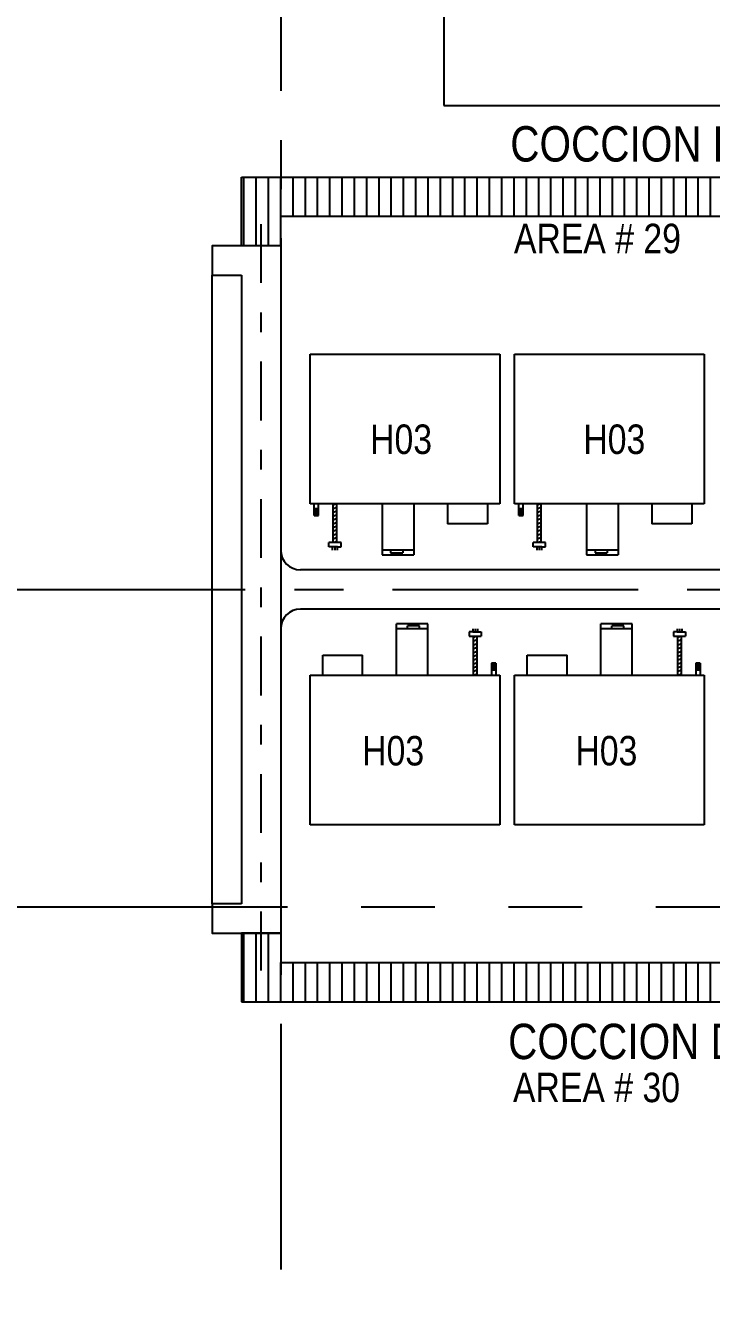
# Model space of a CAD drawing. Extents: x -28 to 149, y -33 to 76.
# Drawn here: x 22.7 to 26.19, y 21.54 to 28 of the extents above; entities that cross this region are included whole.
import ezdxf

# ---------------------------------------------------------------- set-up
doc = ezdxf.new("R2010")
doc.units = 0
for name, pattern in [('CENTER', [2, 1.25, -0.25, 0.25, -0.25]), ('DASHDOT', [1, 0.5, -0.25, 0, -0.25]), ('DASHDOT2', [12.7, 6.35, -3.175, 0, -3.175]), ('PHANTOM2', [1.25, 0.625, -0.125, 0.125, -0.125, 0.125, -0.125])]:
    doc.linetypes.add(name, pattern=pattern)
for name, color, linetype in [('arq-ejes', 1, 'DASHDOT2'), ('arq-ejes-principales', 1, 'CENTER'), ('arq-equipamiento', 1, 'Continuous'), ('arq-hatch', 252, 'Continuous'), ('arq-indicacion de corte', 5, 'PHANTOM2'), ('arq-mobiliario', 1, 'Continuous'), ('arq-pared mamposteria', 4, 'Continuous'), ('arq-paredes-liv', 3, 'Continuous'), ('arq-parillas', 8, 'Continuous'), ('arq-text-area', 3, 'Continuous'), ('arq-text-codigo', 1, 'Continuous'), ('arq-text-equipamiento', 2, 'Continuous')]:
    doc.layers.add(name, color=color, linetype=linetype)
doc.styles.add('dape 2', font='ARIALN.TTF', dxfattribs={"height": 2.5})

# ---------------------------------------------------------------- blocks, each defined once
blk = doc.blocks.new('H03')
for p, q in [((0, -0.762), (0, 0)), ((0, 0), (0.9652, 0)), ((0.9652, 0), (0.9652, -0.762)), ((0.9652, -0.762), (0, -0.762)), ((0.0207, -0.8223), (0.0207, -0.762)), ((0.0428, -0.8223), (0.0428, -0.762)), ((0.1172, -0.9591), (0.1172, -0.762)), ((0.1318, -0.762), (0.1172, -0.7685)), ((0.1355, -0.9591), (0.1355, -0.762)), ((0.3663, -0.762), (0.3663, -1.0223)), ((0.527, -0.762), (0.527, -1.0223)), ((0.6985, -0.762), (0.6985, -0.8636)), ((0.9017, -0.762), (0.9017, -0.8636)), ((0.0207, -0.7866), (0.0428, -0.7866)), ((0.0207, -0.7926), (0.0428, -0.7926)), ((0.0207, -0.7985), (0.0428, -0.7985)), ((0.0207, -0.8045), (0.0428, -0.8045)), ((0.0207, -0.8104), (0.0428, -0.8104)), ((0.0207, -0.8164), (0.0428, -0.8164)), ((0.0207, -0.8223), (0.0428, -0.8223)), ((0.0367, -0.7894), (0.0258, -0.7894)), ((0.0367, -0.7953), (0.0258, -0.7953)), ((0.0367, -0.8013), (0.0258, -0.8013)), ((0.0367, -0.8073), (0.0258, -0.8073)), ((0.0367, -0.8132), (0.0258, -0.8132)), ((0.0367, -0.8192), (0.0258, -0.8192)), ((0.1355, -0.7801), (0.1172, -0.7882)), ((0.1355, -0.7987), (0.1172, -0.8068)), ((0.1355, -0.8179), (0.1172, -0.826)), ((0.1355, -0.8372), (0.1172, -0.8454)), ((0.1355, -0.8569), (0.1172, -0.8651)), ((0.1355, -0.8756), (0.1172, -0.8837)), ((0.1355, -0.8949), (0.1172, -0.903)), ((0.9017, -0.8636), (0.6985, -0.8636)), ((0.095, -0.9814), (0.095, -0.9591)), ((0.1567, -0.9591), (0.095, -0.9591)), ((0.1355, -0.9146), (0.1172, -0.9227)), ((0.1355, -0.934), (0.1172, -0.9421)), ((0.1355, -0.9533), (0.1226, -0.9591)), ((0.1567, -0.9814), (0.1567, -0.9591)), ((0.138, -0.9814), (0.095, -0.9814)), ((0.1139, -0.9974), (0.1139, -0.9814)), ((0.1263, -0.9974), (0.1263, -0.9814)), ((0.138, -0.9974), (0.138, -0.9814)), ((0.138, -0.9814), (0.1567, -0.9814)), ((0.3663, -0.9967), (0.527, -0.9967)), ((0.3663, -1.0223), (0.527, -1.0223)), ((0.4091, -0.9967), (0.4091, -1.0123)), ((0.4091, -1.0123), (0.4708, -1.0123)), ((0.4708, -0.9967), (0.4708, -1.0123))]:
    blk.add_line(p, q)

msp = doc.modelspace()

# ---------------------------------------------------------------- hatches: boundary and pattern name
at = {"layer": 'arq-hatch'}
h = msp.add_hatch(dxfattribs=at)
h.set_pattern_fill('LINE', color=8, scale=0.02, angle=45, style=0)
h.set_pattern_definition([(45, (56.22398, 4.97406), (-0.04490128, 0.04490128), [])])
h.paths.add_polyline_path([(56.306, 6.62), (56.176, 6.67), (56.176, 4.4481), (56.306, 4.4966)])
h.paths.add_polyline_path([(56.3053, 4.0878), (56.176, 4.1375), (56.176, 3.9938), (56.0849, 3.9938), (56.1349, 3.8639), (56.3049, 3.8639)])
h.paths.add_polyline_path([(55.7735, 3.9938), (53.9322, 3.9938), (53.9322, 3.8638), (54.1448, 3.8638), (55.1734, 3.8638), (55.7249, 3.8638)])
h.paths.add_polyline_path([(53.9322, 3.9938), (53.8322, 3.9938), (53.8322, 3.8638), (53.9322, 3.8638)])
h.paths.add_polyline_path([(53.8322, 3.9938), (53.5432, 3.9938), (53.5932, 3.8638), (53.8322, 3.8638)])
h.paths.add_polyline_path([(-0.1776, 4.5303), (-0.3076, 4.4803), (-0.3076, 4.2812), (-0.1776, 4.2812)])
h.paths.add_polyline_path([(-0.1776, 4.2812), (-0.3076, 4.2812), (-0.3076, 4.1562), (-0.1776, 4.1562)])
h.paths.add_polyline_path([(0, 4.0803), (-0.1776, 4.0803), (-0.1776, 4.1562), (-0.3076, 4.1562), (-0.3076, 3.9503), (0, 3.9503)])
h.paths.add_polyline_path([(0.2724, 4.0803), (0, 4.0803), (0, 3.9503), (0.2224, 3.9503)])
h.paths.add_polyline_path([(10.3138, 5.6199), (8.2571, 5.6238), (8.2772, 5.57), (8.7716, 5.57), (9.8002, 5.57), (10.2946, 5.57)])
h.paths.add_polyline_path([(10.3446, 5.7), (8.2287, 5.7), (8.2571, 5.6238), (10.3138, 5.6199)])
h.paths.add_polyline_path([(12.7719, 5.7), (10.656, 5.7), (10.6862, 5.6192), (12.7393, 5.6153)])
h.paths.add_polyline_path([(12.7393, 5.6153), (10.6862, 5.6192), (10.7046, 5.57), (11.199, 5.57), (12.2275, 5.57), (12.2275, 5.5701), (12.7219, 5.5701)])
h.paths.add_polyline_path([(13.1, 5.7), (13.0833, 5.7), (13.1, 5.6552)])
h.paths.add_polyline_path([(56.306, 8.6376), (56.1754, 8.6878), (56.1754, 8.1159), (56.1754, 8.0999), (56.1754, 8.05), (56.306, 8.05)])
h.paths.add_polyline_path([(56.306, 8.05), (56.1754, 8.05), (56.1754, 7.2312), (56, 7.2312), (56.175, 7.2256), (56, 7.22), (56.175, 7.22), (56.175, 6.981), (56.306, 7.03)])
h.paths.add_polyline_path([(49.6461, 35.08), (48.5573, 35.08), (48.5087, 34.95), (49.6461, 34.95)])
h.paths.add_polyline_path([(50.5797, 35.08), (49.6461, 35.08), (49.6461, 34.95), (50.6297, 34.95)])
h.paths.add_polyline_path([(51.0789, 35.08), (50.9883, 35.08), (50.9397, 34.95), (51.0789, 34.95)])
h.paths.add_polyline_path([(51.2289, 35.08), (51.0789, 35.08), (51.0789, 34.95), (51.2289, 34.95)])
h.paths.add_polyline_path([(53.0056, 35.08), (51.2289, 35.08), (51.2289, 34.95), (53.0556, 34.95)])
h.paths.add_polyline_path([(20.5106, 35.08), (20, 35.08), (20, 34.9502), (20.5106, 34.9502)])
h.paths.add_polyline_path([(20, 35.08), (19.482, 35.08), (19.482, 34.9502), (20, 34.9502)])
h.paths.add_polyline_path([(42.086, 35.08), (41.0575, 35.08), (41.0575, 34.95), (42.086, 34.95)])
h.paths.add_polyline_path([(41.0575, 35.08), (40.563, 35.08), (40.513, 34.95), (41.0575, 34.95)])
h.paths.add_polyline_path([(42.5804, 35.08), (42.086, 35.08), (42.086, 34.95), (42.629, 34.95)])
edge = h.paths.add_edge_path()
edge.add_line((34.5796, 35.08), (34.4, 35.08))
edge.add_arc((34.4, 34.98), 0.1, 90, 179.99998)
edge.add_line((34.3, 34.98), (34.3, 34.95))
edge.add_line((34.3, 34.95), (34.6282, 34.95))
edge.add_line((34.6282, 34.95), (34.5796, 35.08))
h.paths.add_polyline_path([(37.0056, 35.08), (34.9882, 35.08), (34.9382, 34.95), (37.0541, 34.95)])
h.paths.add_polyline_path([(39.4373, 35.08), (37.4141, 35.08), (37.3641, 34.95), (39.4858, 34.95)])
h.paths.add_polyline_path([(18.573, 35.0802), (17.3999, 35.0802), (17.3999, 34.9502), (18.6216, 34.9502)])
h.paths.add_polyline_path([(19.482, 35.08), (18.9876, 35.08), (18.9391, 34.9502), (19.482, 34.9502)])
h.paths.add_polyline_path([(20.9731, 35.08), (20.5106, 35.08), (20.5106, 34.9502), (20.9731, 34.9502)])
h.paths.add_polyline_path([(8.5108, 34.95), (8.5594, 35.08), (10.5792, 35.08), (10.6292, 34.95)])
edge = h.paths.add_edge_path()
edge.add_line((10.9417, 34.95), (10.9903, 35.08))
edge.add_line((10.9903, 35.08), (13.0077, 35.08))
edge.add_line((13.0077, 35.08), (13.0327, 35.015))
edge.add_line((13.0327, 35.015), (13.0577, 34.95))
edge.add_line((13.0577, 34.95), (10.9417, 34.95))
at = {"layer": 'arq-parillas'}
h = msp.add_hatch(dxfattribs=at)
h.set_pattern_fill('LINE', color=256, scale=0.5, angle=90, style=0)
h.set_pattern_definition([(270, (0, 50.24943), (-0.0625, -4e-18), [])])
h.paths.add_polyline_path([(36.0179, 26.875), (35.8179, 26.875), (35.8179, 27.024), (32, 27.024), (32, 27.224), (36.0179, 27.224)])
h.paths.add_polyline_path([(32, 27.024), (28, 27.024), (28, 27.224), (32, 27.224)])
h.paths.add_polyline_path([(27.513, 27.024), (24, 27.024), (24, 27.224), (27.513, 27.224)])
h.paths.add_polyline_path([(28, 27.024), (27.513, 27.024), (27.513, 27.224), (28, 27.224)])
h.paths.add_polyline_path([(24, 26.875), (23.8, 26.875), (23.8, 27.224), (24, 27.224)])
h = msp.add_hatch(dxfattribs=at)
h.set_pattern_fill('LINE', color=256, scale=0.5, angle=90, style=0)
h.set_pattern_definition([(90, (0, 0), (-0.0625, 4e-18), [])])
h.paths.add_polyline_path([(36.0179, 23.3744), (35.8179, 23.3744), (35.8179, 23.2254), (32, 23.2254), (32, 23.0254), (36.0179, 23.0254)])
h.paths.add_polyline_path([(32, 23.2254), (28, 23.2254), (28, 23.0254), (32, 23.0254)])
h.paths.add_polyline_path([(27.513, 23.2254), (24, 23.2254), (24, 23.0254), (27.513, 23.0254)])
h.paths.add_polyline_path([(28, 23.2254), (27.513, 23.2254), (27.513, 23.0254), (28, 23.0254)])
h.paths.add_polyline_path([(24, 23.3744), (23.8, 23.3744), (23.8, 23.0254), (24, 23.0254)])

# ---------------------------------------------------------------- linework, layer by layer
at = {"layer": 'arq-ejes', "linetype": 'DASHDOT', "ltscale": 0.6}
msp.add_line((23.9, 23.1852), (23.9, 27.0642), dxfattribs=at)
at = {"layer": 'arq-ejes-principales'}
for p, q in [((24, 36.9128), (24, -2.6791)), ((-5.4309, 25.125), (59.9297, 25.125))]:
    msp.add_line(p, q, dxfattribs=at)
at = {"layer": 'arq-indicacion de corte', "ltscale": 3}
msp.add_line((-7.8406, 23.5085), (63.8, 23.5085), dxfattribs=at)
at = {"layer": 'arq-mobiliario'}
msp.add_lwpolyline([(24.83, 27.5891), (27.13, 27.5891), (27.13, 28.2891), (24.83, 28.2891)], close=True, dxfattribs=at)
at = {"layer": 'arq-pared mamposteria'}
for p, q in [((24, 26.875), (23.8, 26.875)), ((24, 26.875), (24, 23.3744)), ((23.8, 26.725), (23.8, 23.5244)), ((24, 23.3744), (23.8, 23.3744))]:
    msp.add_line(p, q, dxfattribs=at)
for points in [[(24, 26.875), (23.65, 26.875), (23.65, 26.725), (23.8, 26.725)], [(23.8, 23.5244), (23.65, 23.5244), (23.65, 23.3744), (24, 23.375)]]:
    msp.add_lwpolyline(points, dxfattribs=at)
at = {"layer": 'arq-paredes-liv'}
for p, q in [((23.65, 26.725), (23.8, 26.725)), ((23.8, 26.725), (23.8, 23.5244)), ((24, 25.325), (24, 24.925)), ((35.7179, 25.225), (24.1, 25.225)), ((35.7179, 25.025), (24.1, 25.025)), ((23.8, 23.5244), (23.65, 23.5244))]:
    msp.add_line(p, q, dxfattribs=at)
msp.add_lwpolyline([(23.65, 23.5244), (23.65, 26.725)], dxfattribs=at)
for centre, start, end in [((24.1, 25.325), 180, 270), ((24.1, 24.925), 90, 180)]:
    msp.add_arc(centre, 0.1, start, end, dxfattribs=at)
at = {"layer": 'arq-parillas'}
for p, q in [((23.8, 27.2246), (36.0179, 27.2246)), ((23.8, 26.875), (23.8, 27.2246)), ((24, 27.0246), (35.8179, 27.0246)), ((24, 26.875), (24, 27.0246)), ((24, 26.875), (23.8, 26.875)), ((23.8, 23.375), (23.8, 23.0254)), ((24, 23.375), (23.8, 23.375)), ((24, 23.375), (24, 23.2254)), ((24, 23.2254), (35.8179, 23.2254)), ((23.8, 23.0254), (36.0179, 23.0254))]:
    msp.add_line(p, q, dxfattribs=at)

# ---------------------------------------------------------------- block references
at = {"layer": 'arq-equipamiento'}
for p in [(24.15, 26.3229), (25.1902, 26.3229)]:
    msp.add_blockref('H03', p, dxfattribs=at)
at = {"layer": 'arq-equipamiento', "rotation": 180}
for p in [(25.1152, 23.9272), (26.1554, 23.9272)]:
    msp.add_blockref('H03', p, dxfattribs=at)

# ---------------------------------------------------------------- texts
at = {"layer": 'arq-text-area', "char_height": 0.18, "width": 3.372977, "attachment_point": 1, "style": 'dape 2'}
for s, insert in [('COCCION DIETAS ESPECIALES', (25.168, 27.4836)), ('COCCION DIETA NORMAL', (25.1571, 22.9137))]:
    msp.add_mtext(s, dxfattribs=dict(at, insert=insert))
at = {"layer": 'arq-text-codigo', "style": 'dape 2'}
for s, p in [('AREA # 29', (25.1867, 26.8369)), ('AREA # 30', (25.1819, 22.5145))]:
    msp.add_text(s, height=0.15, dxfattribs=at).set_placement(p)
at = {"layer": 'arq-text-equipamiento', "color": 2, "char_height": 0.15, "width": 0.414052, "attachment_point": 1, "style": 'dape 2'}
for insert in [(24.4548, 25.9647), (25.5401, 25.9647), (24.4144, 24.3789), (25.4997, 24.3789)]:
    msp.add_mtext('{\\C256;H03}', dxfattribs=dict(at, insert=insert))

doc.saveas('drawing.dxf')
